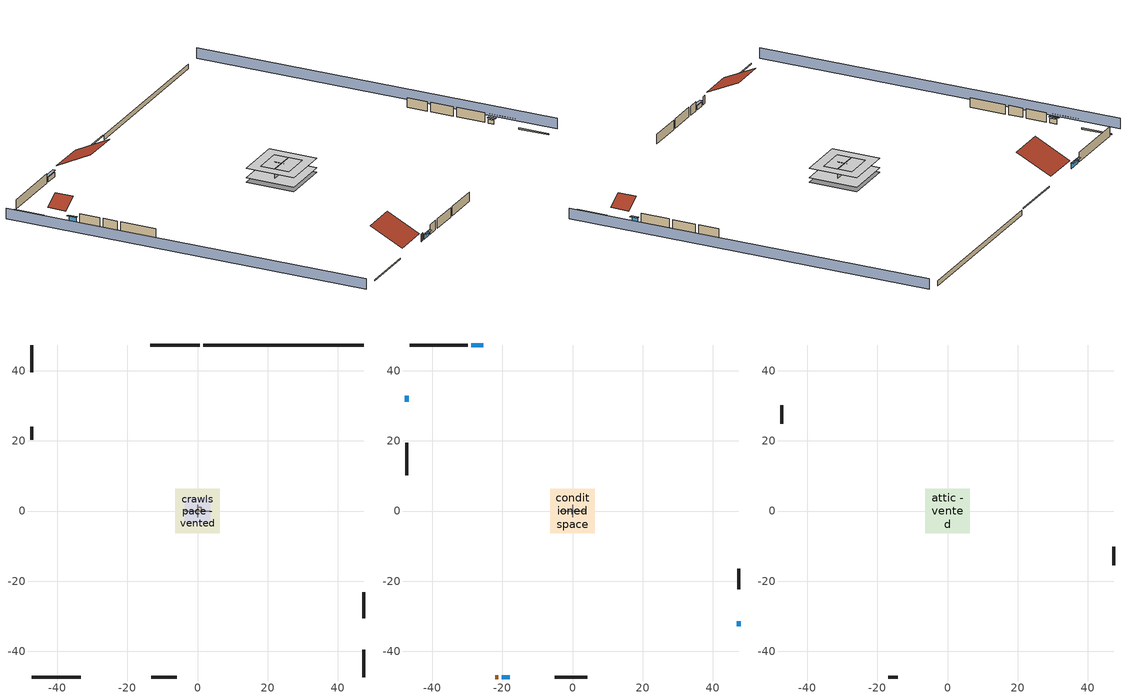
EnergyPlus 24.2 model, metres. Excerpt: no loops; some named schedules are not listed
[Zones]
crawlspace - vented
 floor foundation (Slab2 construction): -6.28,-6.28 -6.28,6.28 6.28,6.28 6.28,-6.28 z-0.91
 wall outside (RimJoist1 construction): 0.65,47.3 -13.4,47.3 z0.3:0.61
 wall outside (RimJoist2 construction): 47.3,-47.3 47.3,-39.5 z0.3:0.61
 wall outside (RimJoist3 construction): -47.3,-47.3 -33.25,-47.3 z0.3:0.61
 wall outside (RimJoist4 construction): -47.3,47.3 -47.3,39.5 z0.3:0.61
 wall foundation (FoundationWall1 construction): 47.3,47.3 1.58,47.3 z-0.91:0.3
furnace airloop ret air zone
 floor adiabatic (AdiabaticConst): 0,0 0,1 1,1 1,0 z0
 wall adiabatic (AdiabaticConst): 0,1 0,0 1,0 1,1 0,1 z0:1
 ceiling adiabatic (AdiabaticConst): 1,0 1,1 0,1 0,0 z1
garage
 floor foundation (Slab1 construction): -3.66,-3.66 -3.66,3.66 3.66,3.66 3.66,-3.66 z0
 wall outside (Wall1 construction): 47.3,-30.52 47.3,-23.2 z0.3:2.74
 wall outside (Wall12 construction): -47.3,23.97 -47.3,20.31 z0.3:2.74
 wall outside (Wall2 construction): -13.25,-47.3 -5.93,-47.3 z0.3:2.74
 wall to conditioned space (Wall5 construction Reversed): 3.66,0 -3.66,0 z0.3:2.74
 wall to conditioned space (Wall6 construction Reversed): 0,1.83 0,-1.83 z0.3:2.74
conditioned space
 floor to crawlspace - vented (Floor2 construction): -6.28,-6.28 -6.28,6.28 6.28,6.28 6.28,-6.28 z0.3
 wall outside (AdiabaticWallConstruction 1): -22,-47.3 -21.09,-47.3 z0.3:2.34
 wall outside (AdiabaticWallConstruction): -25.41,47.3 -28.86,47.3 z0.3:1.46; 47.3,-32.91 47.3,-31.45 z0.3:1.28; -20.16,-47.3 -17.85,-47.3 z0.3:1.34; -47.3,32.91 -47.3,31.08 z0.3:1.52
 wall outside (Wall3 construction): -29.79,47.3 -46.37,47.3 z0.3:2.74
 wall outside (Wall4 construction): 47.3,-22.27 47.3,-16.39 z0.3:2.74
 wall outside (Wall7 construction): -5,-47.3 4.16,-47.3 z0.3:2.74
 wall outside (Wall8 construction): -47.3,19.39 -47.3,10.17 z0.3:2.74
 window (WindowConstruction): -25.41,47.3 -28.86,47.3 z0.3:1.46
 window (WindowConstruction 1): 47.3,-32.91 47.3,-31.45 z0.3:1.28
 window (WindowConstruction 2): -20.16,-47.3 -17.85,-47.3 z0.3:1.34
 window (WindowConstruction 3): -47.3,32.91 -47.3,31.08 z0.3:1.52
 door (Door): -22,-47.3 -21.09,-47.3 z0.3:2.34
attic - vented
 floor to garage (Floor1 construction): -3.66,-3.66 -3.66,3.66 3.66,3.66 3.66,-3.66 z2.74
 floor to conditioned space (Floor3 construction Reversed): -6.28,-6.28 -6.28,6.28 6.28,6.28 6.28,-6.28 z2.74
 wall outside (Wall10 construction): -47.3,30.16 -47.3,24.9 z0.3:2.74
 wall outside (Wall11 construction): -16.92,-47.3 -14.18,-47.3 z0.3:2.74
 wall outside (Wall9 construction): 47.3,-15.46 47.3,-10.21 z0.3:2.74
 roof outside (Roof1 construction): -24.48,47.3,2.74 -24.48,38.22,7.29 -14.33,38.22,7.29 -14.33,47.3,2.74
 roof outside (Roof2 construction): 47.3,-33.83,2.74 43.07,-33.83,4.86 43.07,-38.57,4.86 47.3,-38.57,2.74
 roof outside (Roof3 construction): -47.3,33.83,2.74 -43.07,33.83,4.86 -43.07,38.57,4.86 -47.3,38.57,2.74
 roof outside (Roof4 construction): -22.93,-47.3,2.74 -22.93,-38.9,6.94 -32.32,-38.9,6.94 -32.32,-47.3,2.74
shading: -51.88,47.3 -51.88,-47.3 / 51.88,-47.3 51.88,47.3 z0:2.74; -29.16,47.3 -25.11,47.3 -25.11,47.91 -29.16,47.91 z1.77; 47.3,-31.14 47.3,-33.21 47.91,-33.21 47.91,-31.14 z1.58; -17.54,-47.3 -20.46,-47.3 -20.46,-47.91 -17.54,-47.91 z1.65; -47.3,30.78 -47.3,33.21 -47.91,33.21 -47.91,30.78 z1.83
[Building]
Building 1: Terrain=Suburbs
[Site:Location]
Portland Intl Arpt_OR: Latitude {deg}=45.59; Longitude {deg}=-122.6; Time Zone {hr}=-8; Elevation {m}=33; Keep Site Location Information=Yes
[Site:GroundTemperature:Shallow]
10.2558, 8.96328, 8.85977, 9.47314, 11.9355, 14.3863, 16.5111, 17.8571, 17.9714, 16.8767, 14.8061, 12.4304
[Site:WaterMainsTemperature]
Calculation Method=Schedule; Temperature Schedule=mains temperature schedule
[Material] Roughness=Rough; Thermal Absorptance=0.9
Name | Thickness {m} | Conductivity {W/m-K} | Density {kg/m3} | Specific Heat {J/kg-K} | Solar Absorptance | Visible Absorptance
asphalt or fiberglass shingles | 0.00635 | 0.162714 | 1121.4 | 1465.45 | 0.85 | 0.85
ceiling loosefill ins | 0.254 | 0.0480833 | 16.02 | 1046.75 | 0.7 | 0.7
ceiling stud and cavity | 0.1397 | 1.39189 | 65.682 | 1177.47 | 0.7 | 0.7
ceiling stud and cavity 1 | 0.1397 | 0.104117 | 65.682 | 1177.47 | 0.7 | 0.7
concrete 4.0 in. | 0.1016 | 1.803125 | 2242.8 | 837.4 | 0.7 | 0.7
concrete 8.0 in. | 0.2032 | 1.803125 | 2242.8 | 837.4 | 0.7 | 0.7
door material | 0.04445 | 0.0612267 | 512.64 | 1214.23 | 0.7 | 0.7
floor covering | 0.0127 | 0.0433444 | 54.468 | 1339.84 | 0.6 | 0.6
floor stud and cavity | 0.1397 | 0.923637 | 92.3553 | 1139.71 | 0.7 | 0.7
furniture material conditioned space 1; furniture material garage 1 | 0.1524 | 0.115458 | 640.8 | 1214.23 | 0.6 | 0.6
gypsum board | 0.0127 | 0.160291 | 801 | 837.4 | 0.6 | 0.6
osb sheathing 0.5 in. | 0.0127 | 0.115458 | 512.64 | 1214.23 | 0.6 | 0.6
osb sheathing 0.5 in. 1; osb sheathing 0.5 in. 2; osb sheathing 0.5 in. 3 | 0.0127 | 0.115458 | 512.64 | 1214.23 | 0.7 | 0.7
osb sheathing 0.75 in. | 0.01905 | 0.115458 | 512.64 | 1214.23 | 0.7 | 0.7
rim joist stud and cavity | 0.0508 | 0.178688 | 50.32683 | 1063.81 | 0.6 | 0.6
roof rigid ins | 0.00281632 | 0.029427 | 32.04 | 1214.23 | 0.7 | 0.7
soil 0.5 in. | 0.0127 | 1.3848 | 1842.3 | 418.7 | 0.7 | 0.7
wall rigid ins | 0.512978 | 0.029427 | 32.04 | 1214.23 | 0.7 | 0.7
wall stud and cavity | 0.1397 | 0.727959 | 139.0536 | 1170.24 | 0.6 | 0.6
wall stud and cavity 1 | 0.1397 | 0.550994 | 139.0536 | 1170.24 | 0.7 | 0.7
wall stud and cavity 2 | 0.1397 | 0.335416 | 139.0536 | 1170.24 | 0.7 | 0.7
wall stud and cavity 3 | 0.0889 | 0.380278 | 52.3479 | 1209.89 | 0.7 | 0.7
wall stud and cavity 4 | 0.0889 | 0.391764 | 83.0341 | 1211.67 | 0.7 | 0.7
wood siding | 0.0254 | 0.102417 | 544.68 | 1172.36 | 0.85 | 0.85
wood siding 1; wood siding 2 | 0.0254 | 0.102417 | 544.68 | 1172.36 | 0.7 | 0.7
[Material:NoMass]
Adiabatic: Roughness=Rough; Thermal Resistance {m2-K/W}=176.1; Thermal Absorptance=0.9; Solar Absorptance=0.7; Visible Absorptance=0.7
[WindowMaterial:SimpleGlazingSystem]
WindowMaterial: U-Factor {W/m2-K}=2.15764; Solar Heat Gain Coefficient=0.44
[Construction]
AdiabaticConst: Adiabatic
AdiabaticWallConstruction: wood siding 1, wall rigid ins, wall stud and cavity 3, gypsum board
AdiabaticWallConstruction 1: wood siding 2, wall rigid ins, wall stud and cavity 3, gypsum board
Door: door material
Floor1 construction: ceiling stud and cavity
Floor2 construction: floor stud and cavity, osb sheathing 0.75 in., floor covering
Floor3 construction Reversed: gypsum board, ceiling stud and cavity 1, ceiling loosefill ins
FoundationWall1 construction: concrete 8.0 in.
furniture construction conditioned space 1: furniture material conditioned space 1
furniture construction garage 1: furniture material garage 1
PartitionWallConstruction: gypsum board, wall stud and cavity 4, gypsum board
RimJoist1 construction; RimJoist2 construction; RimJoist3 construction; RimJoist4 construction: wood siding, rim joist stud and cavity
Roof1 construction; Roof2 construction; Roof3 construction; Roof4 construction: asphalt or fiberglass shingles, roof rigid ins, osb sheathing 0.5 in.
Slab1 construction: concrete 4.0 in.
Slab2 construction: soil 0.5 in.
Wall1 construction; Wall2 construction: wood siding, osb sheathing 0.5 in. 1, wall stud and cavity
Wall10 construction; Wall11 construction; Wall12 construction; Wall9 construction: wood siding, osb sheathing 0.5 in. 3, wall stud and cavity
Wall3 construction; Wall4 construction: wood siding, osb sheathing 0.5 in. 1, wall stud and cavity 1, gypsum board
Wall5 construction Reversed: gypsum board, wall stud and cavity 2, osb sheathing 0.5 in. 2
Wall6 construction Reversed: gypsum board, wall stud and cavity 2, osb sheathing 0.5 in. 3
Wall7 construction; Wall8 construction: wood siding, osb sheathing 0.5 in. 3, wall stud and cavity 1, gypsum board
WindowConstruction; WindowConstruction 1; WindowConstruction 2; WindowConstruction 3: WindowMaterial
[Zone] Multiplier=1
Name | Volume {m3} | Part of Total Floor Area
attic - vented | 228.873 | Yes
conditioned space | 384.656 | Yes
crawlspace - vented | 192.328 | Yes
furnace airloop ret air zone | 1 | No
garage | 130.484 | Yes
[Space]
Name | Zone | Volume {m3} | Space Type
attic - vented 1 | attic - vented | 228.873
conditioned space 1 | conditioned space | 384.656
crawlspace - vented 1 | crawlspace - vented | 192.328
furnace airloop ret air space | furnace airloop ret air zone |  | Plenum Space Type
garage 1 | garage | 130.484
[ZoneInfiltration:EffectiveLeakageArea] Schedule=Always On Discrete
Name | Zone or Space | Effective Air Leakage Area {cm2} | Stack Coefficient | Wind Coefficient
infil attic - vented 1 | attic - vented 1 | 7041.35 | 0.000226005 | 3.83144e-05
infil garage 1 | garage 1 | 1087.35 | 0.000129147 | 4.64657e-05
[ZoneMixing] Schedule=Always On Continuous; Design Flow Rate Calculation Method=Flow/Zone; Design Flow Rate {m3/s}=0
Name | Zone or Space | Source Zone or Space
whole house fan mix | attic - vented | conditioned space
furnace airloop_0 ZoneMixDZToCond mix | conditioned space | crawlspace - vented
furnace airloop_0 ZoneMixCondToDZ mix | crawlspace - vented | conditioned space
[SurfaceProperty:IncidentSolarMultiplier] Incident Solar Multiplier=1; Incident Solar Multiplier Schedule=trans schedule winter=0.85 summer=0.7
Window1; Window2; Window3; Window4
[InternalMass]
Name | Construction | Zone or ZoneList | Space or SpaceList | Surface Area {m2}
furniture mass conditioned space 1 | furniture construction conditioned space 1 | conditioned space | conditioned space 1 | 63.09974
partition wall mass | PartitionWallConstruction | conditioned space | conditioned space 1 | 157.749
furniture mass garage 1 | furniture construction garage 1 | garage | garage 1 | 5.35122
[Lights] Design Level Calculation Method=LightingLevel; Return Air Fraction=0; Fraction Radiant=0.6; Fraction Visible=0.2; Fraction Replaceable=1
Name | Zone or ZoneList or Space or SpaceList | Schedule | Lighting Level {W}
interior lighting | conditioned space 1 | lighting_interior | 426.403
garage lighting | garage 1 | lighting_garage | 17.1264
[People]
occupants: Zone or ZoneList or Space or SpaceList=conditioned space 1; Number of People Schedule=occupants; Number of People Calculation Method=People; Number of People=2; Fraction Radiant=0.314171; Sensible Heat Fraction=0.56303; Activity Level Schedule=occupants activity schedule; Carbon Dioxide Generation Rate {m3/s-W}=0; Enable ASHRAE 55 Comfort Warnings=No; Mean Radiant Temperature Calculation Type=EnclosureAveraged
[ElectricEquipment] Design Level Calculation Method=EquipmentLevel
Name | Zone or ZoneList or Space or SpaceList | Schedule | Design Level {W} | Fraction Latent | Fraction Radiant | Fraction Lost
ceiling fan | conditioned space 1 | ceiling_fan | 16.8334 | 0 | 0.558 | 0
clothes dryer | conditioned space 1 | clothes_dryer | 15132.7 | 0.015 | 0.081 | 0.85
clothes washer | conditioned space 1 | clothes_washer | 1396.39 | 0.03 | 0.162 | 0.7
cooking range | conditioned space 1 | cooking_range | 1760.17 | 0.08 | 0.432 | 0.2
dishwasher | conditioned space 1 | dishwasher | 2761.3 | 0.3 | 0.18 | 0.4
fridge | conditioned space 1 | fridge schedule | 51.9007 | 0 | 0.6 | 0
mech vent bath fan 0 | conditioned space 1 | mech vent bath fan 0 schedule | 30 | 0 | 0 | 1
mech vent house fan | conditioned space 1 | mech vent house fan schedule | 0 | 0 | 0 | 1
mech vent house fan cfis | conditioned space 1 | mech vent house fan cfis schedule | 0 | 0 | 0 | 0
mech vent range fan 0 | conditioned space 1 | mech vent range fan 0 schedule | 30 | 0 | 0 | 1
misc plug loads | conditioned space 1 | plug_loads_other | 660.464 | 0.021 | 0.558 | 0.049
misc tv | conditioned space 1 | plug_loads_tv | 1159.97 | 0 | 0.6 | 0
whole house fan | conditioned space 1 | Always On Discrete | 0 | 0 | 0 | 1
freezer | garage 1 | freezer schedule | 194.914 | 0 | 0.6 | 0
[OtherEquipment] Design Level Calculation Method=EquipmentLevel
Name | Fuel Type | Zone or ZoneList or Space or SpaceList | Schedule | Design Level {W} | Fraction Latent | Fraction Radiant | Fraction Lost
clothes dryer 1 | Electricity | conditioned space 1 | clothes_dryer | 0 | 0.015 | 0.081 | 0.85
cooking range 1 | Electricity | conditioned space 1 | cooking_range | 0 | 0.08 | 0.432 | 0.2
furnace airloop_0 SupCondToLv; furnace airloop_0 SupSensLkToCond; mech vent house fan sensible load; water heater sens | None | conditioned space 1 | Always On Discrete | 0 | 0 | 0 | 0
furnace airloop_0 SupLatLkToCond; mech vent house fan latent load; water heater lat | None | conditioned space 1 | Always On Discrete | 0 | 1 | 0 | 0
general water use latent | None | conditioned space 1 | general water use schedule | 44.1266 | 1 | 0 | 0
general water use sensible | None | conditioned space 1 | general water use schedule | -43.4886 | 0 | 0.6 | 0
water heater energy adjustment1 | Electricity | conditioned space 1 | Always On Discrete | 0.01 | 0 | 0 | 1
furnace airloop_0 RetCondToDZ; furnace airloop_0 SupCondToDZ; furnace airloop_0 SupSensLkToDZ | None | crawlspace - vented 1 | Always On Discrete | 0 | 0 | 0 | 0
furnace airloop_0 SupLatLkToDZ | None | crawlspace - vented 1 | Always On Discrete | 0 | 1 | 0 | 0
furnace airloop_0 RetCondToRP; furnace airloop_0 RetSensLkToRP | None | furnace airloop ret air space | Always On Discrete | 0 | 0 | 0 | 0
furnace airloop_0 RetLatLkToRP | None | furnace airloop ret air space | Always On Discrete | 0 | 1 | 0 | 0
[ZoneInfiltration:DesignFlowRate] Schedule=Always On Discrete
Name | Zone or ZoneList or Space or SpaceList | Design Flow Rate Calculation Method | Design Flow Rate {m3/s} | Air Changes per Hour {1/hr} | Constant Term Coefficient | Temperature Term Coefficient | Velocity Term Coefficient | Velocity Squared Term Coefficient
infil flow; natural vent flow; whole house fan flow | conditioned space 1 | Flow/Zone | 0
crawlspace_vented 1 duct leakage imbalance infil flow | crawlspace - vented 1 | Flow/Zone | 0
infil crawlspace - vented 1 | crawlspace - vented 1 | AirChanges/Hour |  | 2.6013 | 1 | 0 | 0 | 0
[SurfaceProperty:ExposedFoundationPerimeter] Exposed Perimeter Calculation Method=TotalExposedPerimeter
Name | Total Exposed Perimeter {m}
Slab2 | 45.72
Slab1 | 18.288
[SpaceList]
Plenum Space Type: furnace airloop ret air space
[AvailabilityManager:Scheduled] Schedule=Always On Discrete
furnace airloop Availability Manager; room ac airloop Availability Manager
[AirLoopHVAC:ReturnPlenum]
Air Loop HVAC Return Plenum 1: Zone=furnace airloop ret air zone
[WaterUse:Equipment]
dishwasher: Peak Flow Rate {m3/s}=1.2896e-05; Flow Rate Fraction Schedule=hot_water_dishwasher
[Foundation:Kiva] Wall Depth Below Slab {m}=0.2032
Name | Initial Indoor Air Temperature {C} | Wall Height Above Grade {m}
Foundation Kiva 1 | 13.4258 | 0.1016
Foundation Kiva 2 | 8.36103 | 0.3048
[Foundation:Kiva:Settings]
Soil Conductivity {W/m-K}=1.3848; Soil Density {kg/m3}=1842.3; Soil Specific Heat {J/kg-K}=418.7; Ground Solar Absorptivity=0.9; Ground Thermal Absorptivity=0.9; Ground Surface Roughness {m}=0.03; Far-Field Width {m}=40; Deep-Ground Boundary Condition=ZeroFlux; Deep-Ground Depth {m}=40; Minimum Cell Dimension {m}=0.2; Maximum Cell Growth Coefficient=3; Simulation Timestep=Timestep
[Exterior:Lights]
exterior lighting: Schedule=exterior lighting schedule; Design Level {W}=10.6381
[EnergyManagementSystem:GlobalVariable]
furnace_airloop_0_DuctImbalLkExhFanEquivCond
furnace_airloop_0_DuctImbalLkExhFanEquivDZ
furnace_airloop_0_DuctImbalLkSupFanEquivCond
furnace_airloop_0_DuctImbalLkSupFanEquivDZ
furnace_airloop_0_DZ_T
furnace_airloop_0_DZ_W
furnace_airloop_0_RetCondToDZ
furnace_airloop_0_RetCondToRP
furnace_airloop_0_RetLatLkToRP
furnace_airloop_0_RetSensLkToRP
furnace_airloop_0_SupCondToDZ
furnace_airloop_0_SupCondToLv
furnace_airloop_0_SupLatLkToCond
furnace_airloop_0_SupLatLkToDZ
furnace_airloop_0_SupSensLkToCond
furnace_airloop_0_SupSensLkToDZ
furnace_airloop_0_ZoneMixCondToDZ
furnace_airloop_0_ZoneMixDZToCond
furnace_airloop_AH_MFR
furnace_airloop_AH_Tout
furnace_airloop_AH_VFR
furnace_airloop_AH_Wout
furnace_airloop_Fan_RTF
furnace_airloop_RA_T
furnace_airloop_Ra_W
infil_program_Qfan
infil_program_Qinf
natural_vent_program_Qnv
natural_vent_program_Qwhf
room_ac_airloop_Fan_RTF
[EnergyManagementSystem:Sensor]
Name | Output:Variable or Output:Meter Index Key | Output:Variable or Output:Meter
airflow_gain | infil flow | Infiltration Sensible Heat Gain Energy
airflow_gain_1 | natural vent flow | Infiltration Sensible Heat Gain Energy
airflow_gain_2 | whole house fan flow | Infiltration Sensible Heat Gain Energy
airflow_loss | infil flow | Infiltration Sensible Heat Loss Energy
airflow_loss_1 | natural vent flow | Infiltration Sensible Heat Loss Energy
airflow_loss_2 | whole house fan flow | Infiltration Sensible Heat Loss Energy
clg_load_cond |  | Cooling:EnergyTransfer:Zone:CONDITIONED SPACE
clg_load_duct |  | Cooling:EnergyTransfer:Zone:FURNACE AIRLOOP RET AIR ZONE
clg_sp_s; clg_sp_s_1 | cooling setpoint | Schedule Value
clothes_dryer_exhaust_0_sch_s | clothes_dryer | Schedule Value
cool_season | cooling season schedule | Schedule Value
ducts_conv | furnace airloop_0 RetCondToRP | Other Equipment Convective Heating Energy
ducts_conv_1 | furnace airloop_0 RetLatLkToRP | Other Equipment Convective Heating Energy
ducts_conv_2 | furnace airloop_0 RetSensLkToRP | Other Equipment Convective Heating Energy
ducts_conv_3 | furnace airloop_0 SupCondToLv | Other Equipment Convective Heating Energy
ducts_conv_4 | furnace airloop_0 SupLatLkToCond | Other Equipment Convective Heating Energy
ducts_conv_5 | furnace airloop_0 SupSensLkToCond | Other Equipment Convective Heating Energy
ducts_rad | furnace airloop_0 RetCondToRP | Other Equipment Radiant Heating Energy
ducts_rad_1 | furnace airloop_0 RetLatLkToRP | Other Equipment Radiant Heating Energy
ducts_rad_2 | furnace airloop_0 RetSensLkToRP | Other Equipment Radiant Heating Energy
ducts_rad_3 | furnace airloop_0 SupCondToLv | Other Equipment Radiant Heating Energy
ducts_rad_4 | furnace airloop_0 SupLatLkToCond | Other Equipment Radiant Heating Energy
ducts_rad_5 | furnace airloop_0 SupSensLkToCond | Other Equipment Radiant Heating Energy
furnace_airloop_0_DZ_T_s | crawlspace - vented | Zone Air Temperature
furnace_airloop_0_DZ_W_s | crawlspace - vented | Zone Mean Air Humidity Ratio
furnace_airloop_AH_MFR_s | Node 16 | System Node Mass Flow Rate
furnace_airloop_AH_Tout_s | Node 16 | System Node Temperature
furnace_airloop_AH_VFR_s | Node 16 | System Node Current Density Volume Flow Rate
furnace_airloop_AH_Wout_s | Node 16 | System Node Humidity Ratio
furnace_airloop_RA_T_s | Node 19 | System Node Temperature
furnace_airloop_Ra_W_s | Node 19 | System Node Humidity Ratio
htg_load_cond |  | Heating:EnergyTransfer:Zone:CONDITIONED SPACE
htg_load_duct |  | Heating:EnergyTransfer:Zone:FURNACE AIRLOOP RET AIR ZONE
htg_sp_s; htg_sp_s_1 | heating setpoint | Schedule Value
ig_ee_conv | ceiling fan | Electric Equipment Convective Heating Energy
ig_ee_conv_1 | clothes dryer | Electric Equipment Convective Heating Energy
ig_ee_conv_3 | cooking range | Electric Equipment Convective Heating Energy
ig_ee_conv_4 | dishwasher | Electric Equipment Convective Heating Energy
ig_ee_conv_5 | fridge | Electric Equipment Convective Heating Energy
ig_ee_conv_6 | misc plug loads | Electric Equipment Convective Heating Energy
ig_ee_conv_7 | misc tv | Electric Equipment Convective Heating Energy
ig_ee_conv_8 | whole house fan | Electric Equipment Convective Heating Energy
ig_ee_rad | ceiling fan | Electric Equipment Radiant Heating Energy
ig_ee_rad_1 | clothes dryer | Electric Equipment Radiant Heating Energy
ig_ee_rad_3 | cooking range | Electric Equipment Radiant Heating Energy
ig_ee_rad_4 | dishwasher | Electric Equipment Radiant Heating Energy
ig_ee_rad_5 | fridge | Electric Equipment Radiant Heating Energy
ig_ee_rad_6 | misc plug loads | Electric Equipment Radiant Heating Energy
ig_ee_rad_7 | misc tv | Electric Equipment Radiant Heating Energy
ig_ee_rad_8 | whole house fan | Electric Equipment Radiant Heating Energy
ig_lgt_conv | interior lighting | Lights Convective Heating Energy
ig_lgt_rad | interior lighting | Lights Radiant Heating Energy
ig_lgt_vis | interior lighting | Lights Visible Radiation Heating Energy
ig_oe_conv | clothes dryer 1 | Other Equipment Convective Heating Energy
ig_oe_conv_1 | cooking range 1 | Other Equipment Convective Heating Energy
ig_oe_conv_2 | general water use latent | Other Equipment Convective Heating Energy
ig_oe_conv_3 | general water use sensible | Other Equipment Convective Heating Energy
ig_oe_conv_4 | water heater energy adjustment1 | Other Equipment Convective Heating Energy
ig_oe_conv_5 | water heater lat | Other Equipment Convective Heating Energy
ig_oe_conv_6 | water heater sens | Other Equipment Convective Heating Energy
ig_oe_rad | clothes dryer 1 | Other Equipment Radiant Heating Energy
ig_oe_rad_1 | cooking range 1 | Other Equipment Radiant Heating Energy
ig_oe_rad_2 | general water use latent | Other Equipment Radiant Heating Energy
ig_oe_rad_3 | general water use sensible | Other Equipment Radiant Heating Energy
ig_oe_rad_4 | water heater energy adjustment1 | Other Equipment Radiant Heating Energy
ig_oe_rad_5 | water heater lat | Other Equipment Radiant Heating Energy
ig_oe_rad_6 | water heater sens | Other Equipment Radiant Heating Energy
ig_ppl_conv | occupants | People Convective Heating Energy
ig_ppl_rad | occupants | People Radiant Heating Energy
im_conv | furniture mass conditioned space 1 | Surface Inside Face Convection Heat Gain Energy
im_conv_1 | partition wall mass | Surface Inside Face Convection Heat Gain Energy
im_ig | furniture mass conditioned space 1 | Surface Inside Face Internal Gains Radiation Heat Gain Energy
im_ig_1 | partition wall mass | Surface Inside Face Internal Gains Radiation Heat Gain Energy
im_lgt | furniture mass conditioned space 1 | Surface Inside Face Lights Radiation Heat Gain Energy
im_lgt_1 | partition wall mass | Surface Inside Face Lights Radiation Heat Gain Energy
im_sol | furniture mass conditioned space 1 | Surface Inside Face Solar Radiation Heat Gain Energy
im_sol_1 | partition wall mass | Surface Inside Face Solar Radiation Heat Gain Energy
im_surf | furniture mass conditioned space 1 | Surface Inside Face Net Surface Thermal Radiation Heat Gain Energy
im_surf_1 | partition wall mass | Surface Inside Face Net Surface Thermal Radiation Heat Gain Energy
mech_vent_bath_fan_0_sch_s | mech vent bath fan 0 schedule | Schedule Value
mech_vent_range_fan_0_sch_s | mech vent range fan 0 schedule | Schedule Value
mv_conv | mech vent bath fan 0 | Electric Equipment Convective Heating Energy
mv_conv_1 | mech vent house fan | Electric Equipment Convective Heating Energy
mv_conv_2 | mech vent house fan cfis | Electric Equipment Convective Heating Energy
mv_conv_3 | mech vent range fan 0 | Electric Equipment Convective Heating Energy
mv_conv_4 | mech vent house fan latent load | Other Equipment Convective Heating Energy
mv_conv_5 | mech vent house fan sensible load | Other Equipment Convective Heating Energy
mv_rad | mech vent bath fan 0 | Electric Equipment Radiant Heating Energy
mv_rad_1 | mech vent house fan | Electric Equipment Radiant Heating Energy
mv_rad_2 | mech vent house fan cfis | Electric Equipment Radiant Heating Energy
mv_rad_3 | mech vent range fan 0 | Electric Equipment Radiant Heating Energy
mv_rad_4 | mech vent house fan latent load | Other Equipment Radiant Heating Energy
mv_rad_5 | mech vent house fan sensible load | Other Equipment Radiant Heating Energy
natural_vent_s | natural vent schedule | Schedule Value
out_pb_s |  | Site Outdoor Air Barometric Pressure
out_wt_s |  | Site Outdoor Air Humidity Ratio
site_vw_s |  | Site Wind Speed
ss_back_out | Window1 | Surface Window Shortwave from Zone Back Out Window Heat Transfer Rate
ss_back_out_1 | Window2 | Surface Window Shortwave from Zone Back Out Window Heat Transfer Rate
ss_back_out_2 | Window3 | Surface Window Shortwave from Zone Back Out Window Heat Transfer Rate
ss_back_out_3 | Window4 | Surface Window Shortwave from Zone Back Out Window Heat Transfer Rate
ss_conv | Door1 | Surface Inside Face Convection Heat Gain Energy
